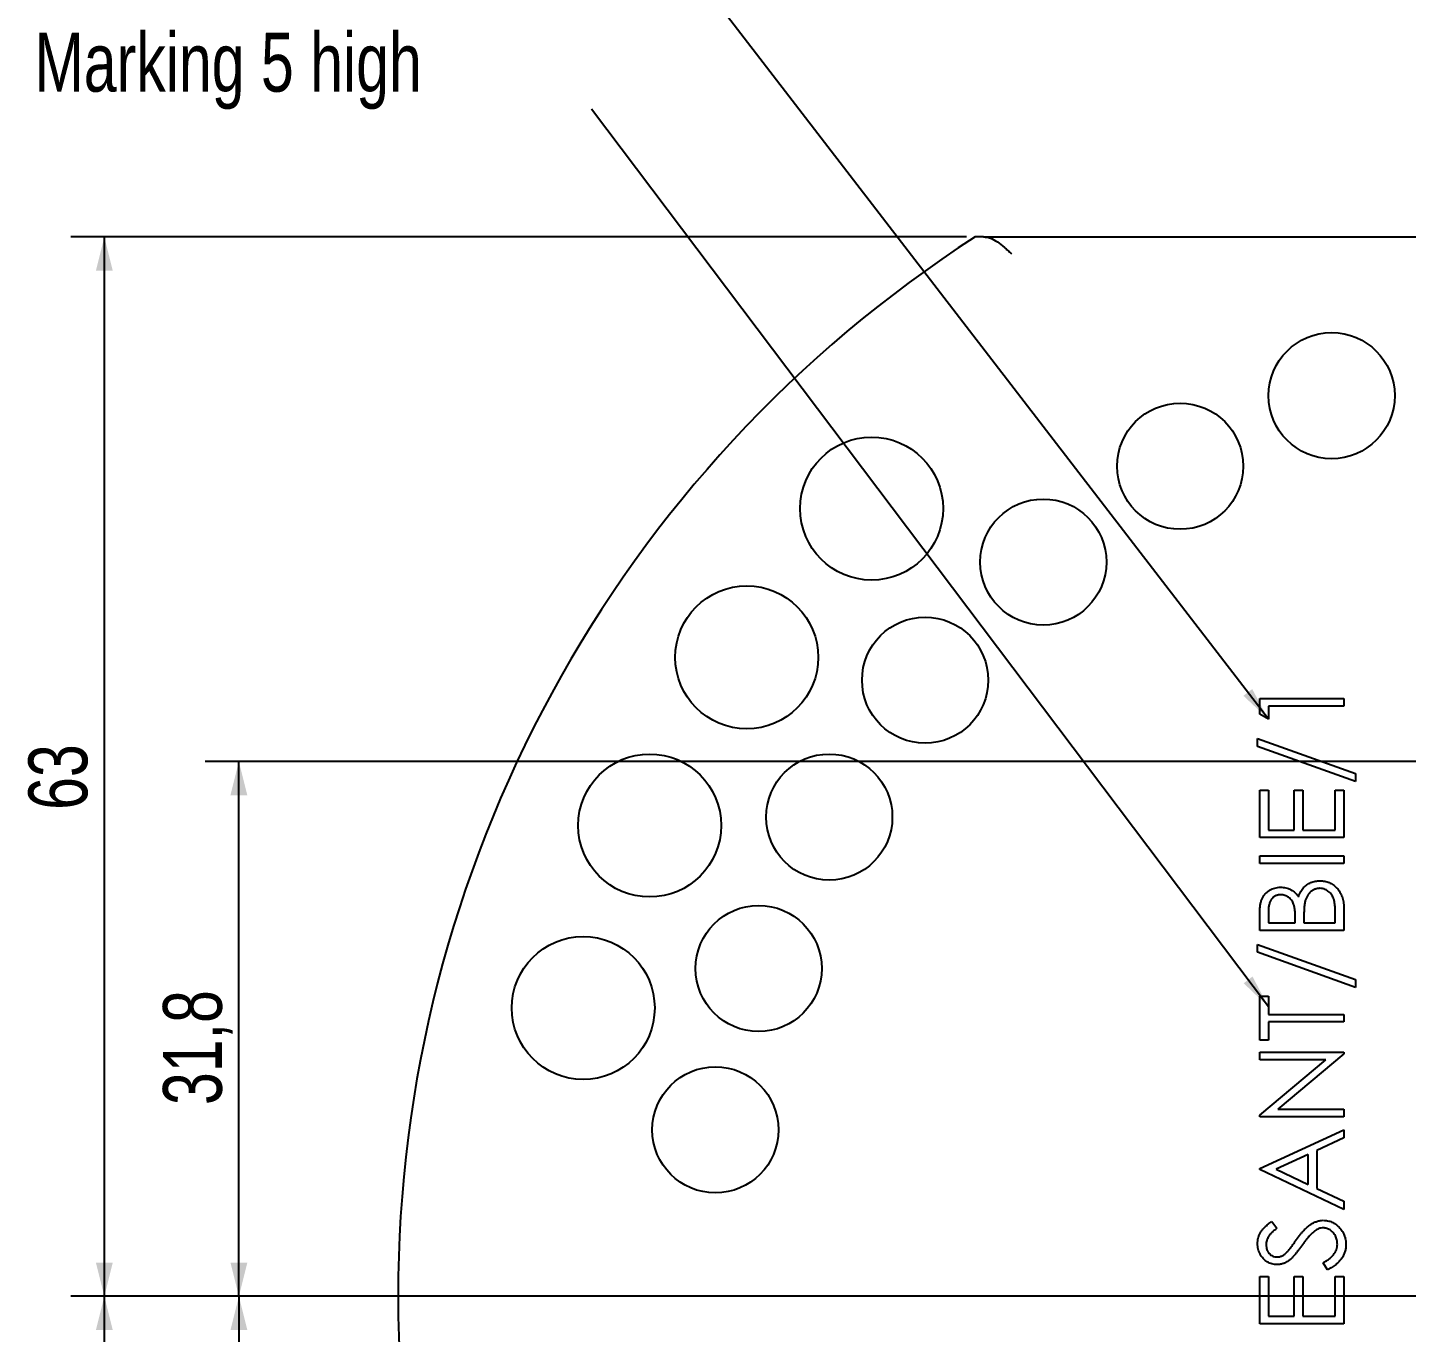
# Model space of a CAD drawing. Header units: millimetres. Extents: x 8 to 3888, y -9869 to 412.
# Drawn here: x 397 to 479, y 199.6 to 277.2 of the extents above; entities that cross this region are included whole.
import ezdxf

# ---------------------------------------------------------------- set-up
doc = ezdxf.new("R2010")
doc.units = ezdxf.units.MM
doc.header["$PDSIZE"] = -1
doc.linetypes.add('CENTERX2', pattern=[20.32, 12.7, -2.54, 2.54, -2.54])
for name, color, linetype in [('CENTERLINE', 4, 'CENTERX2'), ('DIMENSIONS', 2, 'Continuous'), ('TEXT', 2, 'Continuous')]:
    doc.layers.add(name, color=color, linetype=linetype)
doc.layers.add('OUTLINE', color=7, linetype='Continuous', lineweight=25)
doc.styles.add('SLDTEXTSTYLE0', font='TXT', dxfattribs={"width": 0.75})
doc.dimstyles.new('SLDDIMSTYLE1', dxfattribs={"dimtxt": 3.5, "dimasz": 2, "dimexe": 0, "dimexo": 0.0625, "dimgap": 0.875, "dimtad": 1, "dimrnd": 1e-09, "dimzin": 12, "dimdsep": 46, "dimtxsty": 'SLDTEXTSTYLE0', "dimsah": 1, "dimcen": 0.09, "dimadec": 0, "dimazin": 3, "dimtfac": 1, "dimtofl": 0, "dimtmove": 0, "dimatfit": 3, "dimfxl": 0, "dimfrac": 2, "dimtolj": 1, "dimtzin": 12, "dimarcsym": 0})
doc.dimstyles.new('SLDDIMSTYLE4', dxfattribs={"dimtxt": 0.18, "dimasz": 2, "dimexe": 0, "dimexo": 0.0625, "dimgap": 0, "dimtad": 0, "dimtih": 1, "dimtoh": 1, "dimdec": 0, "dimrnd": 1e-09, "dimzin": 0, "dimdsep": 46, "dimtxsty": 'Standard', "dimsah": 1, "dimcen": 0.09, "dimadec": 0, "dimazin": 0, "dimtfac": 2, "dimtdec": 0, "dimtofl": 0, "dimtmove": 0, "dimatfit": 3, "dimfxl": 0, "dimfrac": 2, "dimtolj": 1, "dimtzin": 0, "dimarcsym": 0})
doc.dimstyles.new('SLDDIMSTYLE6', dxfattribs={"dimtxt": 3.5, "dimasz": 2, "dimexe": 0, "dimexo": 0.0625, "dimgap": 0.875, "dimtad": 1, "dimdec": 1, "dimrnd": 1e-09, "dimzin": 12, "dimdsep": 46, "dimtxsty": 'SLDTEXTSTYLE0', "dimsah": 1, "dimcen": 0.09, "dimadec": 0, "dimazin": 3, "dimtfac": 1, "dimtdec": 1, "dimtofl": 0, "dimtmove": 0, "dimatfit": 3, "dimfxl": 0, "dimfrac": 2, "dimtolj": 1, "dimtzin": 12, "dimarcsym": 0})

# ---------------------------------------------------------------- blocks, each defined once
blk = doc.blocks.new('_D_26')
at = {"layer": 'DIMENSIONS'}
for p, q in [((493.002, 201.757), (399.538, 201.757)), ((401.538, 138.757), (401.538, 201.757)), ((452.804, 138.757), (399.538, 138.757))]:
    blk.add_line(p, q, dxfattribs=at)
for points in [[(401.538, 201.757), (401.038, 199.757), (402.038, 199.757)], [(401.538, 138.757), (402.038, 140.757), (401.038, 140.757)]]:
    blk.add_solid(points, dxfattribs=at)
at = {"layer": 'DIMENSIONS', "insert": (397.026, 167.684), "char_height": 3.5, "attachment_point": 1, "rotation": 90, "style": 'SLDTEXTSTYLE0'}
blk.add_mtext('63', dxfattribs=at)
blk = doc.blocks.new('_D_27')
at = {"layer": 'DIMENSIONS'}
for p, q in [((485.502, 233.557), (407.538, 233.557)), ((409.538, 201.757), (409.538, 233.557)), ((493.002, 201.757), (407.538, 201.757))]:
    blk.add_line(p, q, dxfattribs=at)
for points in [[(409.538, 233.557), (409.038, 231.557), (410.038, 231.557)], [(409.538, 201.757), (410.038, 203.757), (409.038, 203.757)]]:
    blk.add_solid(points, dxfattribs=at)
at = {"layer": 'DIMENSIONS', "insert": (405.026, 213.132), "char_height": 3.5, "attachment_point": 1, "rotation": 90, "style": 'SLDTEXTSTYLE0'}
blk.add_mtext('31,8', dxfattribs=at)
blk = doc.blocks.new('_D_28')
at = {"layer": 'DIMENSIONS'}
for p, q in [((452.804, 264.757), (399.538, 264.757)), ((401.538, 201.757), (401.538, 264.757)), ((493.002, 201.757), (399.538, 201.757))]:
    blk.add_line(p, q, dxfattribs=at)
for points in [[(401.538, 264.757), (401.038, 262.757), (402.038, 262.757)], [(401.538, 201.757), (402.038, 203.757), (401.038, 203.757)]]:
    blk.add_solid(points, dxfattribs=at)
at = {"layer": 'DIMENSIONS', "insert": (397.026, 230.684), "char_height": 3.5, "attachment_point": 1, "rotation": 90, "style": 'SLDTEXTSTYLE0'}
blk.add_mtext('63', dxfattribs=at)
blk = doc.blocks.new('_D_29')
at = {"layer": 'DIMENSIONS'}
for p, q in [((414.764, 201.757), (407.538, 201.757)), ((409.538, 201.757), (409.538, 169.957)), ((485.502, 169.957), (407.538, 169.957))]:
    blk.add_line(p, q, dxfattribs=at)
for points in [[(409.538, 201.757), (409.038, 199.757), (410.038, 199.757)], [(409.538, 169.957), (410.038, 171.957), (409.038, 171.957)]]:
    blk.add_solid(points, dxfattribs=at)
at = {"layer": 'DIMENSIONS', "insert": (405.026, 181.331), "char_height": 3.5, "attachment_point": 1, "rotation": 90, "style": 'SLDTEXTSTYLE0'}
blk.add_mtext('31,8', dxfattribs=at)
blk = doc.blocks.new('SW_CENTERMARKSYMBOL_2')
at = {"layer": 'CENTERLINE', "color": 0}
blk.add_line((-5, 0), (-78.238, 0), dxfattribs=at)

msp = doc.modelspace()

# ---------------------------------------------------------------- linework, layer by layer
at = {"color": 7, "linetype": 'Continuous', "lineweight": 0}
msp.add_point((453.66475, 201.75653), dxfattribs=at)
at = {"layer": 'OUTLINE'}
for p, q in [((453.80445, 264.75653), (534.20045, 264.75653)), ((470.23193, 237.30141), (475.23194, 237.30141)), ((470.23193, 236.37693), (470.23193, 237.30141)), ((475.23194, 237.30141), (475.23194, 236.85269)), ((470.74476, 236.08346), (470.23193, 236.37693)), ((470.74476, 236.85269), (470.74476, 236.08346)), ((475.23194, 236.85269), (470.74476, 236.85269)), ((470.10373, 234.92961), (475.93706, 232.83826)), ((470.10373, 234.45685), (470.10373, 234.92961)), ((475.93706, 232.36551), (470.10373, 234.45685)), ((475.93706, 232.83826), (475.93706, 232.36551)), ((470.23193, 231.85269), (470.74476, 231.85269)), ((470.23193, 229.03217), (470.23193, 231.85269)), ((470.74476, 231.85269), (470.74476, 229.48089)), ((472.28322, 231.85269), (472.79604, 231.85269)), ((472.28322, 229.48089), (472.28322, 231.85269)), ((472.79604, 231.85269), (472.79604, 229.48089)), ((474.71911, 231.85269), (475.23194, 231.85269)), ((474.71911, 229.48089), (474.71911, 231.85269)), ((475.23194, 231.85269), (475.23194, 229.03217)), ((475.23194, 229.03217), (470.23193, 229.03217)), ((470.74476, 229.48089), (472.28322, 229.48089)), ((472.79604, 229.48089), (474.71911, 229.48089)), ((470.23193, 227.94243), (475.23194, 227.94243)), ((470.23193, 227.49371), (470.23193, 227.94243)), ((475.23194, 227.94243), (475.23194, 227.49371)), ((475.23194, 227.49371), (470.23193, 227.49371)), ((475.23194, 224.87152), (475.23194, 223.51935)), ((470.23193, 223.51935), (470.23193, 224.49492)), ((470.74476, 224.57705), (470.74476, 223.96807)), ((470.74476, 223.96807), (472.34732, 223.96807)), ((472.34732, 223.96807), (472.34732, 224.26955)), ((472.86014, 224.26555), (472.86014, 223.96807)), ((472.86014, 223.96807), (474.71911, 223.96807)), ((474.71911, 223.96807), (474.71911, 224.60709)), ((475.23194, 223.51935), (470.23193, 223.51935)), ((470.10373, 222.68602), (475.93706, 220.59467)), ((470.10373, 222.21326), (470.10373, 222.68602)), ((475.93706, 220.12192), (470.10373, 222.21326)), ((475.93706, 220.59467), (475.93706, 220.12192)), ((470.23193, 219.6091), (470.74476, 219.6091)), ((470.23193, 216.98089), (470.23193, 219.6091)), ((470.74476, 219.6091), (470.74476, 218.51935)), ((470.74476, 218.51935), (475.23194, 218.51935)), ((475.23194, 218.07064), (470.74476, 218.07064)), ((470.74476, 218.07064), (470.74476, 216.98089)), ((475.23194, 218.51935), (475.23194, 218.07064)), ((470.74476, 216.98089), (470.23193, 216.98089)), ((470.23193, 216.27576), (475.23194, 216.27576)), ((470.23193, 215.82705), (470.23193, 216.27576)), ((474.16723, 215.82705), (470.23193, 215.82705)), ((470.23193, 212.52376), (474.16723, 215.82705)), ((475.23194, 216.1736), (471.30565, 212.87833)), ((475.23194, 216.27576), (475.23194, 216.1736)), ((470.23193, 212.42961), (470.23193, 212.52376)), ((475.23194, 212.42961), (470.23193, 212.42961)), ((471.30565, 212.87833), (475.23194, 212.87833)), ((475.23194, 212.87833), (475.23194, 212.42961)), ((470.23193, 209.35269), (475.23194, 211.66038)), ((475.23194, 211.66038), (475.23194, 211.1726)), ((475.23194, 211.1726), (473.62937, 210.43342)), ((473.11655, 210.19704), (471.20649, 209.31563)), ((473.11655, 208.41018), (473.11655, 210.19704)), ((473.62937, 210.43342), (473.62937, 208.16679)), ((470.23193, 209.28858), (470.23193, 209.35269)), ((475.23194, 206.91679), (470.23193, 209.28858)), ((471.20649, 209.31563), (473.11655, 208.41018)), ((473.62937, 208.16679), (475.23194, 207.40657)), ((475.23194, 207.40657), (475.23194, 206.91679)), ((470.95008, 206.21166), (471.25758, 205.80601)), ((474.26739, 203.32705), (474.01399, 203.74972)), ((470.23193, 202.94243), (470.74476, 202.94243)), ((470.23193, 200.12192), (470.23193, 202.94243)), ((470.74476, 202.94243), (470.74476, 200.57064)), ((472.28322, 202.94243), (472.79604, 202.94243)), ((472.28322, 200.57064), (472.28322, 202.94243)), ((472.79604, 202.94243), (472.79604, 200.57064)), ((474.71911, 202.94243), (475.23194, 202.94243)), ((474.71911, 200.57064), (474.71911, 202.94243)), ((475.23194, 202.94243), (475.23194, 200.12192)), ((475.23194, 200.12192), (470.23193, 200.12192)), ((470.74476, 200.57064), (472.28322, 200.57064)), ((472.79604, 200.57064), (474.71911, 200.57064))]:
    msp.add_line(p, q, dxfattribs=at)
for centre, radius in [((474.5073, 255.31901), 3.75), ((465.50245, 251.11998), 3.75), ((447.15662, 248.60236), 4.25), ((457.36356, 245.42107), 3.75), ((439.73363, 239.75597), 4.25), ((450.33792, 238.39543), 3.75), ((433.95956, 229.75499), 4.25), ((444.639, 230.25653), 3.75), ((440.43997, 221.25168), 3.75), ((430.00986, 218.9033), 4.25), ((437.86841, 211.65448), 3.75)]:
    msp.add_circle(centre, radius, dxfattribs=at)
msp.add_arc((494.00245, 201.75653), 75, 122.8598804, 237.1401196, dxfattribs=at)
for points, knots in [([(453.80445, 264.75653), (453.66546, 264.75653), (453.54113, 264.75653), (453.36239, 264.75653), (453.30847, 264.75653), (453.30847, 264.75653)], [0, 0, 0, 0, 0.5, 0.5, 1, 1, 1, 1]), ([(453.80445, 264.75653), (453.94514, 264.75653), (454.08136, 264.73088), (454.35718, 264.6304), (454.4957, 264.55528), (454.77069, 264.37029), (454.91077, 264.25798), (455.11818, 264.07776), (455.18723, 264.0155), (455.32634, 263.88776), (455.39749, 263.82125), (455.46675, 263.75653)], [0, 0, 0, 0, 0.25, 0.25, 0.5, 0.5, 0.75, 0.75, 0.875, 0.875, 1, 1, 1, 1]), ([(472.53462, 225.50553), (472.55642, 225.56234), (472.59812, 225.67102), (472.67214, 225.82077), (472.75203, 225.94984), (472.83837, 226.05988), (472.93399, 226.15209), (473.03637, 226.23423), (473.14907, 226.30394), (473.26965, 226.36342), (473.39747, 226.41054), (473.53158, 226.44324), (473.67046, 226.46399), (473.76485, 226.4667), (473.81266, 226.46807)], [0, 0, 0, 0, 0.10601669, 0.2028362, 0.29068146, 0.37020982, 0.44593352, 0.52173545, 0.59860005, 0.67642149, 0.75577718, 0.83552669, 0.91667811, 1, 1, 1, 1]), ([(473.81266, 226.46807), (473.86147, 226.46668), (473.95751, 226.46393), (474.09859, 226.44368), (474.23341, 226.40937), (474.36286, 226.36215), (474.48619, 226.3006), (474.60436, 226.22624), (474.71563, 226.13699), (474.8216, 226.03649), (474.91851, 225.92435), (475.0018, 225.80079), (475.07373, 225.66897), (475.13156, 225.52708), (475.17683, 225.37613), (475.20813, 225.21608), (475.22931, 225.04703), (475.23104, 224.93101), (475.23193, 224.87152)], [0, 0, 0, 0, 0.061157646, 0.120329382, 0.178172591, 0.235225007, 0.292670372, 0.350593729, 0.40986154, 0.47112215, 0.533432544, 0.595171382, 0.657515482, 0.721307169, 0.786831684, 0.854692405, 0.925481192, 1, 1, 1, 1]), ([(470.23193, 224.49491), (470.23218, 224.54267), (470.23266, 224.63523), (470.24026, 224.76982), (470.25037, 224.89593), (470.26732, 225.01333), (470.28489, 225.12278), (470.31069, 225.22318), (470.33918, 225.31537), (470.38302, 225.42607), (470.45111, 225.55168), (470.55208, 225.68668), (470.67314, 225.80403), (470.8111, 225.90381), (470.96288, 225.98389), (471.12519, 226.04109), (471.29533, 226.07784), (471.41197, 226.08157), (471.47092, 226.08346)], [0, 0, 0, 0, 0.06258011, 0.12129582, 0.17664065, 0.22831406, 0.27672951, 0.32183426, 0.36404432, 0.40312884, 0.47772442, 0.55053784, 0.62325653, 0.69783028, 0.77299227, 0.84731526, 0.92283559, 1, 1, 1, 1]), ([(471.47993, 225.63474), (471.45216, 225.63404), (471.39769, 225.63267), (471.31834, 225.61979), (471.24282, 225.602), (471.17318, 225.57267), (471.10697, 225.53793), (471.04628, 225.49339), (470.98947, 225.44203), (470.93806, 225.38215), (470.89156, 225.314), (470.85286, 225.23542), (470.81846, 225.14854), (470.79239, 225.05155), (470.76975, 224.94639), (470.75548, 224.83144), (470.74631, 224.70741), (470.74528, 224.62147), (470.74476, 224.57705)], [0, 0, 0, 0, 0.0569633, 0.11173973, 0.16477705, 0.21582333, 0.26643044, 0.31798966, 0.36991217, 0.4233731, 0.47965169, 0.5388203, 0.60285214, 0.67121429, 0.74475572, 0.82357735, 0.90880409, 1, 1, 1, 1]), ([(471.47092, 226.08346), (471.52614, 226.08192), (471.63466, 226.07889), (471.79286, 226.04932), (471.94392, 226.00468), (472.08639, 225.94026), (472.21903, 225.85812), (472.33955, 225.75818), (472.44561, 225.63969), (472.50464, 225.55072), (472.53462, 225.50553)], [0, 0, 0, 0, 0.13054452, 0.2565323, 0.37949417, 0.5025423, 0.62530606, 0.74759612, 0.87179026, 1, 1, 1, 1]), ([(472.34732, 224.26955), (472.34675, 224.31362), (472.34566, 224.39878), (472.34242, 224.52242), (472.33376, 224.6369), (472.3246, 224.74262), (472.3105, 224.83886), (472.29324, 224.92595), (472.27514, 225.00467), (472.24428, 225.09541), (472.19915, 225.19832), (472.1274, 225.30727), (472.04432, 225.40532), (471.94578, 225.4862), (471.83936, 225.55355), (471.72427, 225.59888), (471.60449, 225.6305), (471.52188, 225.63331), (471.47993, 225.63474)], [0, 0, 0, 0, 0.07228651, 0.13967227, 0.20279411, 0.26054831, 0.31367031, 0.36220916, 0.40616788, 0.44599339, 0.51927064, 0.58974256, 0.65923121, 0.72919929, 0.79803769, 0.86484253, 0.93137754, 1, 1, 1, 1]), ([(473.81266, 226.01935), (473.78624, 226.01897), (473.73382, 226.01821), (473.65686, 226.00625), (473.58193, 225.98965), (473.51007, 225.96519), (473.44003, 225.9356), (473.37409, 225.89657), (473.30944, 225.85253), (473.22675, 225.78433), (473.13263, 225.68378), (473.04163, 225.54085), (472.96705, 225.37923), (472.93552, 225.26174), (472.91923, 225.20104)], [0, 0, 0, 0, 0.06027952, 0.11958672, 0.17748017, 0.2353485, 0.29271737, 0.35078629, 0.41000521, 0.47121786, 0.59529882, 0.72261509, 0.85671013, 1, 1, 1, 1]), ([(474.71911, 224.60709), (474.71851, 224.65283), (474.71736, 224.74098), (474.71461, 224.86836), (474.70441, 224.98578), (474.69464, 225.09424), (474.67867, 225.19324), (474.6632, 225.28372), (474.64044, 225.36363), (474.60913, 225.45714), (474.55909, 225.56172), (474.48549, 225.67593), (474.39585, 225.77652), (474.29263, 225.86187), (474.18156, 225.93283), (474.06242, 225.98192), (473.93919, 226.01373), (473.85492, 226.01748), (473.81266, 226.01935)], [0, 0, 0, 0, 0.072510135, 0.139753726, 0.201854762, 0.259305639, 0.31229586, 0.360767417, 0.404676291, 0.443838176, 0.516988586, 0.587739263, 0.658584881, 0.72959634, 0.799492757, 0.866621713, 0.933109276, 1, 1, 1, 1]), ([(472.91923, 225.20104), (472.9143, 225.17672), (472.9036, 225.12397), (472.89231, 225.03796), (472.88218, 224.93944), (472.87488, 224.82882), (472.86705, 224.70568), (472.86411, 224.57004), (472.86053, 224.42182), (472.86027, 224.31897), (472.86014, 224.26555)], [0, 0, 0, 0, 0.07930657, 0.171953, 0.2770568, 0.39579515, 0.52617682, 0.67134442, 0.82928508, 1, 1, 1, 1]), ([(470.10373, 204.87953), (470.1057, 204.93847), (470.1096, 205.05535), (470.14559, 205.22733), (470.20152, 205.3939), (470.26814, 205.52739), (470.33395, 205.6319), (470.39404, 205.71152), (470.46308, 205.79265), (470.54252, 205.8744), (470.63077, 205.95759), (470.72858, 206.04183), (470.83506, 206.12792), (470.9111, 206.18328), (470.95008, 206.21166)], [0, 0, 0, 0, 0.10721117, 0.21261257, 0.31854742, 0.42648872, 0.48332968, 0.54327545, 0.60796623, 0.67719188, 0.75073592, 0.82874797, 0.91220806, 1, 1, 1, 1]), ([(471.25758, 205.80601), (471.22602, 205.78152), (471.16525, 205.73435), (471.08017, 205.66272), (471.00235, 205.5953), (470.93493, 205.52837), (470.87288, 205.46708), (470.82069, 205.40654), (470.77671, 205.34909), (470.72973, 205.27684), (470.68426, 205.18508), (470.64518, 205.07097), (470.62116, 204.95164), (470.6181, 204.87063), (470.61655, 204.82945)], [0, 0, 0, 0, 0.09845223, 0.18959598, 0.2741362, 0.35212165, 0.4236997, 0.48904036, 0.5489523, 0.60190986, 0.70127961, 0.80043443, 0.89856282, 1, 1, 1, 1]), ([(472.39339, 205.09788), (472.43288, 205.15215), (472.50934, 205.25722), (472.62422, 205.40673), (472.73658, 205.54229), (472.84568, 205.66439), (472.95074, 205.7742), (473.05292, 205.8706), (473.15157, 205.95405), (473.27718, 206.04511), (473.43288, 206.13705), (473.62372, 206.21588), (473.81511, 206.26604), (473.94359, 206.27255), (474.00697, 206.27576)], [0, 0, 0, 0, 0.096967, 0.18776316, 0.27238123, 0.35130177, 0.42431155, 0.49188186, 0.55420289, 0.61084319, 0.71591762, 0.81455024, 0.90850046, 1, 1, 1, 1]), ([(473.99996, 205.82705), (473.95832, 205.82499), (473.87399, 205.82081), (473.74935, 205.78403), (473.62548, 205.72786), (473.54884, 205.67508), (473.50918, 205.64776)], [0, 0, 0, 0, 0.23474814, 0.47539058, 0.72852764, 1, 1, 1, 1]), ([(474.84732, 204.84748), (474.84607, 204.89131), (474.84359, 204.9782), (474.82074, 205.10637), (474.78336, 205.23023), (474.73268, 205.34854), (474.67039, 205.45817), (474.59694, 205.55583), (474.51208, 205.63836), (474.41888, 205.70658), (474.31928, 205.75998), (474.21575, 205.79798), (474.10892, 205.82239), (474.03648, 205.82549), (473.99996, 205.82705)], [0, 0, 0, 0, 0.09130382, 0.18101004, 0.27040523, 0.36051283, 0.44873809, 0.53267546, 0.61437566, 0.69455881, 0.77271368, 0.84912295, 0.92393382, 1, 1, 1, 1]), ([(474.00697, 206.27576), (474.0518, 206.27482), (474.14058, 206.27296), (474.27096, 206.25161), (474.39753, 206.22022), (474.51872, 206.17343), (474.63588, 206.11494), (474.7488, 206.04373), (474.85563, 205.95744), (474.95845, 205.86157), (475.05144, 205.75509), (475.13426, 205.64241), (475.20518, 205.52417), (475.26089, 205.39901), (475.30545, 205.269), (475.3374, 205.13352), (475.35707, 204.99229), (475.3591, 204.89629), (475.36014, 204.84748)], [0, 0, 0, 0, 0.06148659, 0.12177915, 0.18092642, 0.24026523, 0.29971547, 0.36050263, 0.42314373, 0.48799985, 0.55328707, 0.61691664, 0.67980882, 0.74217761, 0.8046558, 0.86825399, 0.93301772, 1, 1, 1, 1]), ([(471.8956, 204.4258), (471.90536, 204.43675), (471.92857, 204.46275), (471.96656, 204.51029), (472.01342, 204.57306), (472.0714, 204.64944), (472.13866, 204.74082), (472.21434, 204.84722), (472.30089, 204.96745), (472.3614, 205.05277), (472.39339, 205.09788)], [0, 0, 0, 0, 0.05259428, 0.12495197, 0.2180939, 0.33350241, 0.46878918, 0.62493759, 0.80168305, 1, 1, 1, 1]), ([(473.50918, 205.64776), (473.48048, 205.62544), (473.42005, 205.57844), (473.33168, 205.49646), (473.23811, 205.40324), (473.14121, 205.29638), (473.03899, 205.17741), (472.93336, 205.04501), (472.82274, 204.90072), (472.74968, 204.79894), (472.7119, 204.74632)], [0, 0, 0, 0, 0.09028546, 0.1900994, 0.29918688, 0.41836167, 0.54835927, 0.68877477, 0.83907238, 1, 1, 1, 1]), ([(471.2706, 203.64756), (471.21769, 203.64942), (471.11301, 203.65309), (470.96018, 203.68441), (470.81381, 203.73326), (470.67716, 203.80393), (470.55044, 203.89123), (470.43587, 203.99486), (470.33742, 204.11674), (470.25373, 204.25244), (470.18696, 204.39923), (470.13831, 204.5535), (470.10979, 204.71455), (470.10577, 204.824), (470.10373, 204.87953)], [0, 0, 0, 0, 0.08378059, 0.16577044, 0.24626597, 0.32768168, 0.40871121, 0.48962489, 0.57161473, 0.656207, 0.74169829, 0.82655665, 0.91199387, 1, 1, 1, 1]), ([(470.61655, 204.82945), (470.61825, 204.77779), (470.62154, 204.67816), (470.65834, 204.53704), (470.7143, 204.4093), (470.79499, 204.2998), (470.89118, 204.20939), (471.00089, 204.14318), (471.12206, 204.10359), (471.20654, 204.09874), (471.24956, 204.09628)], [0, 0, 0, 0, 0.14303111, 0.27582202, 0.40186869, 0.5278745, 0.65045895, 0.76596377, 0.88080911, 1, 1, 1, 1]), ([(471.24956, 204.09628), (471.27634, 204.0969), (471.33026, 204.09815), (471.40976, 204.11304), (471.48833, 204.13526), (471.56641, 204.16676), (471.64624, 204.20957), (471.72735, 204.26772), (471.81178, 204.34048), (471.86663, 204.39632), (471.8956, 204.4258)], [0, 0, 0, 0, 0.1073125, 0.21611992, 0.32340733, 0.43461321, 0.55329871, 0.68599313, 0.83421383, 1, 1, 1, 1]), ([(472.7119, 204.74632), (472.67442, 204.69372), (472.60277, 204.59315), (472.49656, 204.45241), (472.39884, 204.32672), (472.31096, 204.21545), (472.22909, 204.12147), (472.15763, 204.04135), (472.09275, 203.97805), (472.0507, 203.94282), (472.03181, 203.92701)], [0, 0, 0, 0, 0.18153197, 0.34707531, 0.49555873, 0.62907664, 0.74552434, 0.84583358, 0.93078308, 1, 1, 1, 1]), ([(474.01399, 203.74972), (474.07979, 203.78903), (474.20587, 203.86435), (474.37624, 203.99), (474.52105, 204.12019), (474.63944, 204.25589), (474.73265, 204.39627), (474.79866, 204.54224), (474.83982, 204.69333), (474.84482, 204.79615), (474.84732, 204.84748)], [0, 0, 0, 0, 0.1590043, 0.3046461, 0.4385469, 0.5623223, 0.67743254, 0.78689739, 0.89361089, 1, 1, 1, 1]), ([(475.36014, 204.84748), (475.3594, 204.80972), (475.35793, 204.73467), (475.34526, 204.62395), (475.32668, 204.51528), (475.29835, 204.41), (475.26317, 204.3068), (475.2201, 204.20661), (475.16882, 204.10919), (475.10926, 204.01441), (475.0406, 203.92141), (474.96132, 203.83056), (474.87181, 203.74141), (474.77219, 203.65358), (474.66081, 203.56915), (474.53944, 203.48599), (474.40768, 203.40454), (474.31503, 203.35336), (474.26739, 203.32705)], [0, 0, 0, 0, 0.05721039, 0.11370028, 0.16868594, 0.22415832, 0.27872101, 0.33379739, 0.38924668, 0.44540021, 0.50328456, 0.56425759, 0.62794148, 0.69462591, 0.76536403, 0.8396055, 0.91753469, 1, 1, 1, 1]), ([(472.03181, 203.92701), (472.00238, 203.90491), (471.9445, 203.86144), (471.85406, 203.80401), (471.76165, 203.75558), (471.66695, 203.7166), (471.57065, 203.68508), (471.47205, 203.66316), (471.3718, 203.64965), (471.30436, 203.64826), (471.2706, 203.64756)], [0, 0, 0, 0, 0.13350244, 0.26255046, 0.38825186, 0.51153098, 0.63373415, 0.75540179, 0.87755692, 1, 1, 1, 1])]:
    msp.add_open_spline(points, degree=3, knots=knots, dxfattribs=at)

# ---------------------------------------------------------------- block references
at = {"layer": 'CENTERLINE'}
msp.add_blockref('SW_CENTERMARKSYMBOL_2', (494.00245, 201.75653), dxfattribs=at)

# ---------------------------------------------------------------- texts
at = {"layer": 'TEXT', "insert": (397.38981, 276.89523), "char_height": 3.5, "attachment_point": 1, "style": 'SLDTEXTSTYLE0'}
msp.add_mtext('Marking 5 high', dxfattribs=at)

# ---------------------------------------------------------------- dimensions: what is measured, and where the dimension line sits
at = {"layer": 'DIMENSIONS'}
for base, p1, p2, dimstyle, picture, middle in [((401.53785, 264.75653), (494.00245, 201.75653), (453.80445, 264.75653), 'SLDDIMSTYLE1', '_D_28', (401.53785, 233.25653)), ((409.53785, 233.55653), (494.00245, 201.75653), (486.50245, 233.55653), 'SLDDIMSTYLE6', '_D_27', (409.53785, 217.65653)), ((401.53785, 201.75653), (453.80445, 138.75653), (494.00245, 201.75653), 'SLDDIMSTYLE6', '_D_26', (401.53785, 170.25653)), ((409.53785, 169.95653), (415.76401, 201.75653), (486.50245, 169.95653), 'SLDDIMSTYLE1', '_D_29', (409.53785, 185.85653))]:
    dim = msp.add_linear_dim(base=base, p1=p1, p2=p2, angle=90, dimstyle=dimstyle, dxfattribs=at)
    dim.commit()
    dim.dimension.update_dxf_attribs({"geometry": picture, "text_midpoint": middle, "dimtype": 160})

# ---------------------------------------------------------------- leaders
at = {"layer": 'TEXT'}
for points in [[(470.74476, 236.08346), (434.56593, 283.09383)], [(470.74476, 218.9765), (430.50845, 272.35841)]]:
    msp.add_leader(points, dimstyle='SLDDIMSTYLE4', dxfattribs=at)

doc.saveas('drawing.dxf')
